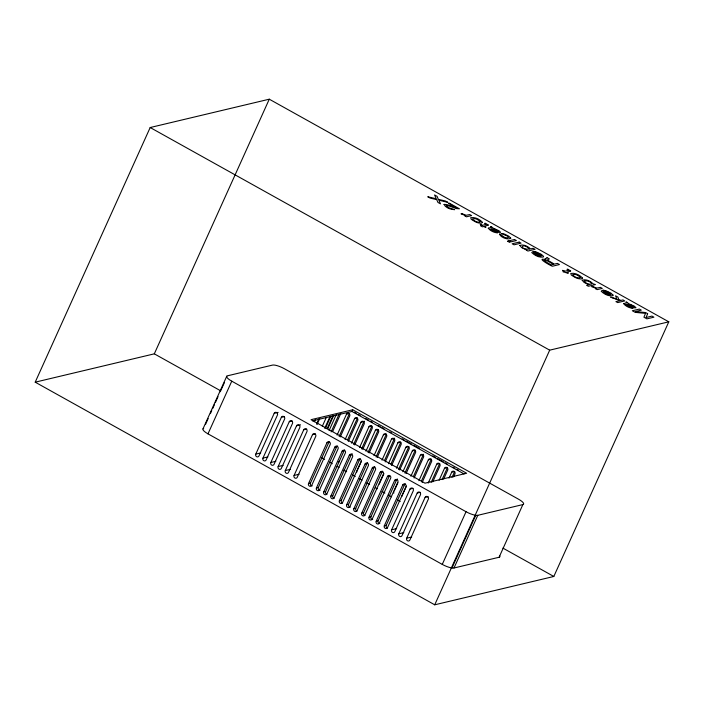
<?xml version="1.0" encoding="UTF-8"?>
<svg xmlns="http://www.w3.org/2000/svg" width="704" height="704" viewBox="0 0 704 704"><rect width="100%" height="100%" fill="white"/><g stroke="black" fill="none" stroke-linecap="round" stroke-linejoin="round"><path stroke-width="1.06" d="M35.2 382.175L150.181 127.53L269.28 99.194L668.8 321.825L553.819 576.47L434.72 604.806L35.2 382.175L154.308 353.839L220.572 390.764M154.308 353.839L269.28 99.194M202.99 428.868L226.776 376.191M205.48 424.512L208.173 418.554M210.408 413.582L211.754 410.599M212.652 408.61L214.447 404.633M215.345 402.644L218.038 396.686M220.282 391.714L224.321 382.774M207.988 433.849L231.766 381.172A9.645 2.464 24.3 0 1 227.462 375.813L272.545 365.086A9.645 2.464 24.3 0 1 284.293 368.676L518.566 499.224A9.645 2.464 24.3 0 1 522.87 504.583L499.092 557.26L454.01 567.987A9.645 2.464 24.3 0 1 442.262 564.397L207.988 433.849A9.645 2.464 24.3 0 1 203.685 428.49M255.781 454.106L274.199 413.318A1.927 1.769 76.6 0 1 276.566 412.518A1.927 1.769 76.6 0 1 277.411 415.114L258.993 455.893A1.927 1.769 76.6 0 1 256.626 456.694A1.927 1.769 76.6 0 1 255.781 454.106L260.709 452.927M262.962 458.102L281.371 417.322A1.927 1.769 76.6 0 1 283.747 416.513A1.927 1.769 76.6 0 1 284.583 419.109L266.174 459.888A1.927 1.769 76.6 0 1 263.798 460.698A1.927 1.769 76.6 0 1 262.962 458.102L267.89 456.931M270.846 462.493L289.256 421.714A1.927 1.769 76.6 0 1 291.632 420.913A1.927 1.769 76.6 0 1 292.468 423.5L274.058 464.288A1.927 1.769 76.6 0 1 271.682 465.089A1.927 1.769 76.6 0 1 270.846 462.493L275.845 461.305M278.142 466.558L296.551 425.779A1.927 1.769 76.6 0 1 298.927 424.978A1.927 1.769 76.6 0 1 299.763 427.566L281.354 468.354A1.927 1.769 76.6 0 1 278.978 469.154A1.927 1.769 76.6 0 1 278.142 466.558L283.14 465.37M285.314 470.562L303.732 429.783A1.927 1.769 76.6 0 1 306.099 428.974A1.927 1.769 76.6 0 1 306.944 431.57L288.526 472.349A1.927 1.769 76.6 0 1 286.158 473.158A1.927 1.769 76.6 0 1 285.314 470.562L290.321 469.374M314.301 421.766L315.198 419.778M316.677 423.861L318.921 418.889M294.078 475.446L312.497 434.667A1.927 1.769 76.6 0 1 314.864 433.858A1.927 1.769 76.6 0 1 315.709 436.454L297.29 477.233A1.927 1.769 76.6 0 1 294.923 478.042A1.927 1.769 76.6 0 1 294.078 475.446L299.086 474.258M317.064 424.547L319.757 418.581M322.326 426.237L326.366 417.287M324.702 428.331L330.088 416.398M325.538 428.023L330.924 416.09M327.026 428.85L332.895 415.853M327.765 428.674L333.634 415.677M329.041 430.628L336.23 414.718M331.118 431.913L339.205 414.005M308.554 483.507L326.964 442.728A1.927 1.769 76.6 0 1 329.34 441.918A1.927 1.769 76.6 0 1 330.176 444.514L311.766 485.294A1.927 1.769 76.6 0 1 309.39 486.103A1.927 1.769 76.6 0 1 308.554 483.507L310.464 483.058L328.874 442.27A1.927 1.769 76.6 0 1 329.129 441.866M332.702 431.429L340.78 413.521M337.066 435.107L346.5 414.216A1.927 1.769 76.6 0 1 348.867 413.406A1.927 1.769 76.6 0 1 349.703 416.002L340.278 436.894M339.143 436.383L349.474 413.503L346.5 414.216M316.439 487.898L334.849 447.119A1.927 1.769 76.6 0 1 337.225 446.318A1.927 1.769 76.6 0 1 338.061 448.906L319.651 489.694A1.927 1.769 76.6 0 1 317.275 490.494A1.927 1.769 76.6 0 1 316.439 487.898L318.349 487.45L336.758 446.67A1.927 1.769 76.6 0 1 337.357 445.94M312.409 420.869L351.947 411.462L352.713 409.763L466.673 473.264L424.987 483.182L311.036 419.681L352.713 409.763M345.092 439.578L354.526 418.686A1.927 1.769 76.6 0 1 356.893 417.886A1.927 1.769 76.6 0 1 357.729 420.473L348.304 441.364M323.734 491.964L342.144 451.185A1.927 1.769 76.6 0 1 344.52 450.384A1.927 1.769 76.6 0 1 345.356 452.971L326.938 493.759A1.927 1.769 76.6 0 1 324.57 494.56A1.927 1.769 76.6 0 1 323.734 491.964L325.644 491.515L344.256 450.314M347.618 439.859L357.5 417.982L354.526 418.686M351.507 443.15L360.941 422.268A1.927 1.769 76.6 0 1 363.317 421.458A1.927 1.769 76.6 0 1 364.153 424.054L354.719 444.946M353.593 444.435L363.924 421.555A1.927 1.769 76.6 0 1 364.17 421.15M330.906 495.968L349.325 455.189A1.927 1.769 76.6 0 1 351.692 454.379A1.927 1.769 76.6 0 1 352.537 456.975L334.118 497.754A1.927 1.769 76.6 0 1 331.751 498.564A1.927 1.769 76.6 0 1 330.906 495.968L332.816 495.51L351.234 454.731A1.927 1.769 76.6 0 1 352.246 453.79M359.533 447.621L368.966 426.738A1.927 1.769 76.6 0 1 371.342 425.929A1.927 1.769 76.6 0 1 372.178 428.525L362.745 449.416M361.618 448.906L371.941 426.026L368.966 426.738M339.39 500.694L357.799 459.914A1.927 1.769 76.6 0 1 360.175 459.105A1.927 1.769 76.6 0 1 361.011 461.701L342.602 502.48A1.927 1.769 76.6 0 1 340.226 503.29A1.927 1.769 76.6 0 1 339.39 500.694L341.299 500.236L359.709 459.457A1.927 1.769 76.6 0 1 360.307 458.726M361.469 461.146L356.972 471.099A1.927 1.769 76.6 0 0 356.805 472.067M365.957 451.202L375.39 430.311A1.927 1.769 76.6 0 1 377.758 429.51A1.927 1.769 76.6 0 1 378.594 432.106L369.169 452.989M368.034 452.487L378.365 429.607L375.39 430.311M346.685 504.759L365.094 463.98A1.927 1.769 76.6 0 1 367.47 463.17A1.927 1.769 76.6 0 1 368.306 465.766L349.897 506.546A1.927 1.769 76.6 0 1 347.521 507.346A1.927 1.769 76.6 0 1 346.685 504.759L348.594 504.302L367.004 463.522A1.927 1.769 76.6 0 1 367.602 462.792M373.982 455.673L383.416 434.782A1.927 1.769 76.6 0 1 385.783 433.981A1.927 1.769 76.6 0 1 386.619 436.577L377.194 457.459M376.059 456.958L386.39 434.078L383.416 434.782M353.857 508.754L372.275 467.975A1.927 1.769 76.6 0 1 374.651 467.174A1.927 1.769 76.6 0 1 375.487 469.762L357.069 510.55A1.927 1.769 76.6 0 1 354.702 511.35A1.927 1.769 76.6 0 1 353.857 508.754L355.766 508.306L374.185 467.518A1.927 1.769 76.6 0 1 374.783 466.787M382.008 460.143L391.442 439.261A1.927 1.769 76.6 0 1 393.809 438.451A1.927 1.769 76.6 0 1 394.645 441.047L385.22 461.938M384.534 460.434L394.416 438.548A1.927 1.769 76.6 0 1 394.671 438.143M361.742 513.146L380.16 472.366A1.927 1.769 76.6 0 1 382.527 471.566A1.927 1.769 76.6 0 1 383.372 474.153L364.954 514.941A1.927 1.769 76.6 0 1 362.586 515.742A1.927 1.769 76.6 0 1 361.742 513.146L363.651 512.697L382.07 471.918A1.927 1.769 76.6 0 1 382.668 471.187M383.935 473.669L379.447 483.613A1.927 1.769 76.6 0 0 379.298 484.088M388.423 463.725L397.857 442.834A1.927 1.769 76.6 0 1 400.233 442.033A1.927 1.769 76.6 0 1 401.069 444.62L391.635 465.511M390.958 464.006L400.831 442.13L397.857 442.834M369.037 517.211L387.455 476.432A1.927 1.769 76.6 0 1 389.822 475.631A1.927 1.769 76.6 0 1 390.658 478.218L372.249 519.006A1.927 1.769 76.6 0 1 369.873 519.807A1.927 1.769 76.6 0 1 369.037 517.211L370.946 516.762L389.365 475.983A1.927 1.769 76.6 0 1 389.611 475.57M396.449 468.195L405.882 447.304A1.927 1.769 76.6 0 1 408.258 446.503A1.927 1.769 76.6 0 1 409.094 449.099L399.661 469.982M398.534 469.48L408.857 446.6L405.882 447.304M376.218 521.215L394.627 480.436A1.927 1.769 76.6 0 1 397.003 479.626A1.927 1.769 76.6 0 1 397.839 482.222L379.43 523.002A1.927 1.769 76.6 0 1 377.054 523.811A1.927 1.769 76.6 0 1 376.218 521.215L378.127 520.758L396.537 479.978A1.927 1.769 76.6 0 1 397.549 479.037M394.337 490.67L397.927 482.715M402.873 471.777L412.306 450.886A1.927 1.769 76.6 0 1 414.674 450.076A1.927 1.769 76.6 0 1 415.51 452.672L406.085 473.563M404.95 473.053L415.281 450.173L412.306 450.886M384.331 525.738L402.75 484.959A1.927 1.769 76.6 0 1 405.117 484.15A1.927 1.769 76.6 0 1 405.962 486.746L387.543 527.525A1.927 1.769 76.6 0 1 385.176 528.334A1.927 1.769 76.6 0 1 384.331 525.738L386.241 525.281L404.659 484.502A1.927 1.769 76.6 0 1 405.258 483.771M406.402 486.191L401.914 496.135A1.927 1.769 76.6 0 0 401.773 496.61M410.898 476.247L420.332 455.356A1.927 1.769 76.6 0 1 422.699 454.555A1.927 1.769 76.6 0 1 423.535 457.142L414.11 478.034M413.424 476.529L423.306 454.652A1.927 1.769 76.6 0 1 423.562 454.238M391.626 529.804L410.045 489.025A1.927 1.769 76.6 0 1 412.412 488.215A1.927 1.769 76.6 0 1 413.257 490.811L394.838 531.59A1.927 1.769 76.6 0 1 392.471 532.4A1.927 1.769 76.6 0 1 391.626 529.804L396.634 528.616M418.924 480.718L428.349 459.826A1.927 1.769 76.6 0 1 430.725 459.026A1.927 1.769 76.6 0 1 431.561 461.622L422.136 482.504M421.45 480.999L431.332 459.122L428.349 459.826M398.807 533.799L417.217 493.02A1.927 1.769 76.6 0 1 419.593 492.219A1.927 1.769 76.6 0 1 420.429 494.806L402.019 535.594A1.927 1.769 76.6 0 1 399.643 536.395A1.927 1.769 76.6 0 1 398.807 533.799L403.806 532.611M428.199 483.076L436.735 464.182A1.927 1.769 76.6 0 1 439.102 463.373A1.927 1.769 76.6 0 1 439.938 465.969L432.758 481.879M431.174 482.372L439.71 463.47L436.735 464.182M406.692 538.199L425.102 497.411A1.927 1.769 76.6 0 1 427.478 496.61A1.927 1.769 76.6 0 1 428.314 499.206L409.904 539.986A1.927 1.769 76.6 0 1 407.528 540.786A1.927 1.769 76.6 0 1 406.692 538.199L411.69 537.002M439.111 480.26L444.497 468.318A1.927 1.769 76.6 0 1 446.873 467.518A1.927 1.769 76.6 0 1 447.709 470.114L443.661 479.063M442.086 479.547L447.471 467.614L444.497 468.318M449.029 478.13L451.722 472.164A1.927 1.769 76.6 0 1 454.098 471.363A1.927 1.769 76.6 0 1 454.934 473.95L453.587 476.942M452.003 477.426L454.696 471.46L451.722 472.164M442.262 564.397L466.048 511.72A9.645 2.464 24.3 0 0 477.796 515.31L522.87 504.583M434.72 604.806L549.692 350.161L668.8 321.825M451.977 567.987L475.763 515.31M454.01 567.987L477.796 515.31M274.199 413.318L278.142 412.386M281.371 417.322L284.328 416.618M289.256 421.714L292.257 421.001M296.551 425.779L300.555 424.829M303.732 429.783L306.733 429.062M360.941 422.268L363.924 421.555M312.497 434.667L315.498 433.946M326.964 442.728L328.874 442.27M334.849 447.119L336.758 446.67M391.442 439.261L394.416 438.548M342.144 451.185L344.054 450.727A1.927 1.769 76.6 0 1 344.652 450.006M349.325 455.189L351.234 454.731M357.799 459.914L359.709 459.457M365.094 463.98L367.004 463.522M420.332 455.356L423.306 454.652M372.275 467.975L374.185 467.518M380.16 472.366L382.07 471.918M387.455 476.432L389.365 475.983M394.627 480.436L396.537 479.978M402.75 484.959L404.659 484.502M410.045 489.025L413.046 488.312M417.217 493.02L420.218 492.307M425.102 497.411L428.102 496.698M150.181 127.53L549.692 350.161M354.358 412.218L356.268 413.283M358.186 414.348L360.096 415.413M365.834 418.607L368.702 420.209M370.621 421.274L372.53 422.347M378.277 425.542L380.186 426.606M382.096 427.671L384.014 428.736M389.752 431.939L391.662 433.004M402.186 438.865L404.105 439.938M406.014 441.003L411.752 444.198M413.67 445.262L419.408 448.466M432.802 455.928L435.67 457.53M437.58 458.594L443.326 461.789M445.236 462.854L447.146 463.927M452.892 467.122L454.802 468.186M456.72 469.251L458.63 470.316M351.947 411.462L463.989 473.898M231.766 381.172L466.048 511.72M502.92 548.108L553.819 576.47M321.772 457.864L324.641 459.457M329.428 462.123L332.297 463.725M337.084 466.391L338.994 467.456M343.781 470.122L346.65 471.724M352.387 474.918L355.256 476.52M359.084 478.65L361.953 480.251M366.731 482.918L369.609 484.51M375.346 487.714L377.256 488.778M382.043 491.445L384.912 493.046M388.74 495.176L391.609 496.778M397.346 499.972L400.215 501.574M499.699 555.799A9.645 2.464 24.3 0 1 499.092 557.26M387.526 528.053A1.927 1.769 76.6 0 1 386.241 525.281M379.87 523.574A1.927 1.769 76.6 0 1 378.127 520.758M372.689 519.57A1.927 1.769 76.6 0 1 370.946 516.762M364.936 515.46A1.927 1.769 76.6 0 1 363.651 512.697M357.051 511.069A1.927 1.769 76.6 0 1 355.766 508.306M350.337 507.118A1.927 1.769 76.6 0 1 348.594 504.302M342.575 503.008A1.927 1.769 76.6 0 1 341.299 500.236M334.101 498.282A1.927 1.769 76.6 0 1 332.816 495.51M326.92 494.278A1.927 1.769 76.6 0 1 325.644 491.515M320.091 490.257A1.927 1.769 76.6 0 1 318.349 487.45M312.206 485.866A1.927 1.769 76.6 0 1 310.464 483.058M393.818 493.134A1.927 1.769 76.6 0 1 393.888 491.665M339.319 461.261A1.927 1.769 76.6 0 1 338.307 462.194M543.576 256.406L543.321 257.039C539.167 257.849 534.626 255.42 531.749 252.551L532.875 251.557L540.998 256.08L541.473 255.79L539.625 253.942L533.711 251.478L536.307 251.97L541.473 254.417L543.576 256.406M613.026 295.108L612.762 295.742C608.608 296.551 604.076 294.122 601.198 291.245L602.325 290.25L610.438 294.774L610.922 294.483L609.066 292.635L603.161 290.18L605.757 290.673L610.922 293.11L613.026 295.108M488.268 225.051L484.528 226.31L486.033 227.146L485.32 227.313L483.824 226.477L482.39 226.82L480.506 225.773L481.941 225.43L480.172 224.444L482.645 225.262L485.998 224.47L484.625 223.388L485.311 223.221L488.268 225.051M570.662 270.97L566.922 272.228L568.418 273.064L567.714 273.231L562.901 271.682L564.335 271.348L562.566 270.362L565.039 271.181L568.392 270.38L567.019 269.298L567.706 269.139L570.662 270.97M545.213 258.72L546.102 259.855C534.618 256.67 550.871 265.971 552.42 266.218L559.46 264.546L557.401 263.402L554.382 264.114L547.976 260.445L547.571 259.741L549.366 258.922L546.85 257.514L546.92 258.025L545.213 258.72M480.41 221.373L479.82 222.13L477.585 222.042A3.045 0.774 24.3 0 1 475.332 221.241L473.044 219.85L472.648 218.794L476.01 218.777L480.41 221.373M580.466 277.13L579.876 277.886L577.641 277.798A3.045 0.774 24.3 0 1 575.388 276.998L573.091 275.607L572.704 274.551L576.066 274.534L580.466 277.13M584.399 281.116C585.297 283.448 589.204 284.803 591.65 284.046C591.378 281.697 586.714 280.148 584.399 281.116M482.53 222.402L481.043 223.291L478.271 222.895A5.491 1.399 24.3 0 1 474.883 221.575L471.231 219.287L470.694 217.686C474.927 216.841 479.802 219.252 482.53 222.402M582.586 278.159L581.099 279.048L578.327 278.652A5.491 1.399 24.3 0 1 574.93 277.332L571.287 275.044L570.75 273.442C574.983 272.598 579.858 275.009 582.586 278.159M519.825 245.467L521.664 247.632L526.794 249.867L526.108 250.026L527.921 251.038L535.075 249.33L533.218 248.292L530.596 248.917C527.956 246.409 523.424 243.91 519.825 245.467M510.752 238.181C507.989 240.442 499.787 237.01 499.558 233.878L504.645 237.424L507.223 237.917L508.649 237.116A2.746 0.704 24.3 0 0 507.637 236.157L501.151 233.499L502.577 233.587A4.567 1.17 24.3 0 1 505.067 234.326L508.834 236.254L510.752 238.181M582.199 280.236L584.1 282.436L589.107 284.654L586.546 285.261L588.359 286.264L595.426 284.583L593.05 283.782C590.489 281.16 585.816 278.722 582.199 280.236M533.79 253.009L536.307 255.2L540.258 256.212L533.79 253.009M603.24 291.711L605.757 293.902L609.708 294.914L603.24 291.711M488.277 228.202C490.09 230.762 494.164 232.707 497.49 232.848L490.292 229.24L491.445 229.187L498.212 232.364L500.632 232.364L499.013 230.745L493.469 228.316L491.172 226.477L490.538 226.626L491.498 227.374L488.277 228.202M623.647 303.635C625.46 306.196 629.526 308.141 632.861 308.282L625.654 304.674L626.815 304.621L633.574 307.798L636.002 307.789L634.383 306.178L628.839 303.75L626.542 301.91L625.909 302.06L626.868 302.808L623.647 303.635M544.183 260.33L545.239 261.545L551.179 264.88L553.59 264.308L547.466 260.946L544.183 260.33M647.645 313.685L646.07 317.53L651.957 316.087L653.919 317.187L646.879 318.859L643.931 317.214L645.524 313.368L635.237 312.374L632.315 310.746L639.364 309.074L641.318 310.156L635.334 311.546L645.603 312.55L647.645 313.685M529.487 248.934C518.646 250.598 521.567 241.278 529.487 248.934M444.057 204.389C445.315 207.794 450.991 209.651 454.643 209.66L448.932 207.768L446.116 205.63L448.219 205.647L456.359 208.578L459.439 208.806L449.275 203.139L448.457 203.333L456.544 207.847L447.031 204.618L444.057 204.389M498.502 231.396L496.742 231.255L491.63 228.826L495.026 229.249L498.502 231.396M633.873 306.83L632.104 306.689L627 304.26L630.388 304.682L633.873 306.83M461.912 213.62L461.006 213.84L465.599 215.618L464.719 215.829L466.479 216.814L471.618 215.591L469.762 214.562L466.101 215.274L461.912 213.62M508.446 240.944L507.47 241.173L509.362 242.229L510.338 241.991L508.446 240.944M514.51 239.501L509.397 240.715L511.289 241.771L516.402 240.548L514.51 239.501M519.191 242.106L512.151 243.786L514.017 244.825L521.057 243.144L519.191 242.106M592.574 286.431L591.668 286.651L596.262 288.429L595.373 288.64L597.142 289.626L602.281 288.411L600.415 287.373L596.763 288.086L592.574 286.431M619.995 300.626L615.903 301.602L617.698 302.597L624.738 300.925L622.952 299.922L621.025 300.388L618.798 299.675L617.936 297.132L615.56 295.803L616.818 299.068L610.658 297.158L619.995 300.626M436.744 199.619L430.206 198.114L427.75 196.75L436.286 198.774L434.553 194.938L437.105 196.363L438.302 199.329L445.403 200.992L447.885 202.374L438.838 200.2L440.502 203.861L437.932 202.426L436.744 199.619"/></g></svg>
